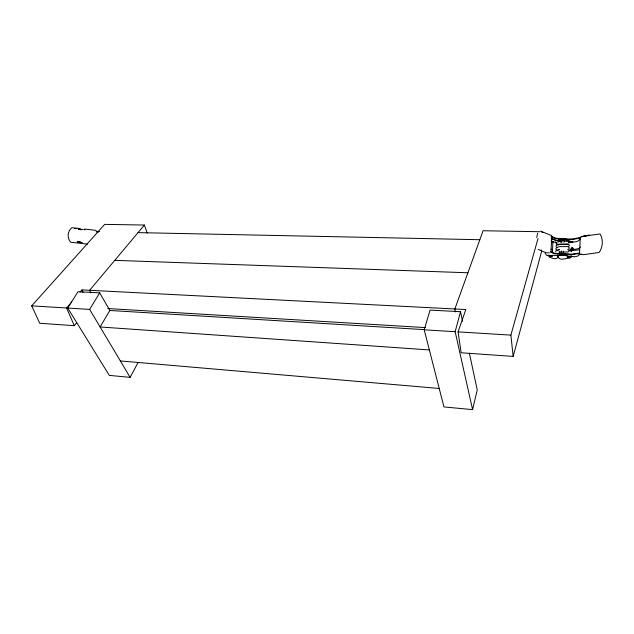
<?xml version="1.0" encoding="UTF-8"?>
<svg xmlns="http://www.w3.org/2000/svg" width="634" height="634" viewBox="0 0 634 634"><rect width="100%" height="100%" fill="white"/><g stroke="black" fill="none" stroke-linecap="round" stroke-linejoin="round"><path stroke-width="0.95" d="M561.431 251.009L561.28 253.917L562.897 253.917M561.882 242.259C560.337 239.43 565.774 239.541 563.895 242.331M563.301 254.06L563.452 251.127M579.516 252.792L580.269 237.821M551.009 251.365L551.786 236.474M552.388 252.269L552.896 242.489M536.681 237.504L537.695 233.217M558.039 255.724C557.928 260.836 552.095 258.109 549.345 257.103L548.687 256.184M462.582 321.351L460.522 311.69L430.05 310.097L424.209 329.823L443.943 406.925L472.592 409.627L477.236 389.942L469.39 353.233M472.592 409.627L455.157 331.709L460.522 311.69M80.035 292.171L81.952 289.904L465.824 309.535L458.073 331.883L461.14 352.766L513.16 356.403L541.507 251.833L541.357 249.915M513.16 356.403L510.885 335.109L538.06 238.352M555.701 251.769L556.153 250.414L559.505 249.431M109.999 310.747L99.704 292.86L77.998 291.727L67.727 308.069L109.302 375.391L130.128 377.357L137.99 362.719M568.706 246.658L569.435 245.342L568.524 244.122L558.855 244.193L556.557 245.096L555.931 246.404L556.929 247.553M130.128 377.357L89.656 309.408L99.704 292.86M147.223 233.05L144.378 225.046L104.681 224.373L31.7 305.865L39.72 323.261L74.297 325.678L76.801 322.635M144.378 225.046L89.632 290.301L90.717 292.94M31.7 305.865L66.586 307.997L71.713 301.966M580.522 246.919L579.468 247.934A30.828 3.218 2.2 0 1 574.872 249.273L572.874 249.534L573.302 249.574A1.926 1.03 -82.9 0 0 573.207 248.639M579.262 254.789L577.503 256.184L573.643 256.944M580.324 239.081L578.557 240.571A30.797 3.439 2.1 0 1 573.984 242.022L568.722 242.782M567.684 249.519L569.094 248.774L569.078 247.3L567.652 246.586L559.164 246.65M578.866 254.25L579.579 253.909M558.221 241.958L559.545 241.427M557.817 245.065L559.053 244.581M558.483 246.919L555.875 248.354L556.184 249.764M557.722 250.264L559.505 249.582M579.983 254.448L581.394 254.028M563.998 240.381L561.978 240.318M580.617 237.473L573.176 238.891L560.931 239.256A6.475 0.721 2 0 0 558.633 239.993M580.593 237.972L573.152 239.383L560.908 239.747A6.475 0.713 2 0 0 558.292 240.318A6.475 0.713 2 0 0 562.255 241.031M565.98 255.185L566.923 254.971L563.23 253.909L554.179 253.188L550.415 251.46M579.841 252.934L571.702 254.155L560.202 253.402A6.483 0.634 2.3 0 0 557.912 254.028M579.817 253.434L571.678 254.646L560.179 253.893M561.233 254.828L561.819 255.034M581.711 236.458L600.01 233.954C603.489 239.446 602.942 247.315 599.098 252.483L583.542 254.678L580.807 254.424M568.793 242.109L572.098 241.633A5.024 0.555 2 0 0 572.811 241.316M568.769 242.584L572.074 242.109A5.024 0.547 2 0 0 570.283 241.285L564.038 241.086M568.722 250.073L571.21 249.844M570.045 258.157C566.487 257.713 558.3 262 558.086 255.724L558.459 257.689L558.189 256.294M567.121 257.135L573.255 256.421M567.216 256.96L571.345 256.477M568.016 257.341L571.321 256.952A5.024 0.475 2.3 0 0 569.53 256.223L562.429 255.161M568.183 251.04L579.738 249.812M559.893 251.96L558.895 252.047L568.286 251.967M559.663 244.336L568.127 244.288M556.494 240.5L558.427 240.516M549.44 252.847L546.468 252.808L542.213 251.199M539.922 231.711L483.06 230.752L454.863 308.972L455.299 311.912M562.857 239.066L566.067 239.383M138.014 232.623L479.835 239.715M561.28 254.678L562.025 254.694M562.065 255.058L563.507 255.066L562.413 254.828M565.853 240.666L569.419 240.769M114.754 260.352L467.916 272.771M107.748 308.536L425.335 327.588M424.114 329.617L109.84 310.47L100.124 326.978L429.361 349.936M67.727 308.069L89.656 309.408M424.209 329.823L455.157 331.709M458.073 331.883L510.885 335.109M563.475 238.733C573.722 239.47 552.729 239.977 551.184 236.569M120.357 360.944L439.219 388.468M74.471 228.414L76.254 228.581M80.264 228.517L71.864 227.725C67.355 231.133 66.958 238.107 70.691 242.236L87.508 244.122M77.269 241.514L80.447 241.863M77.237 241.919L82.317 242.497M84.687 229.04L96.027 230.372M78.275 229.017L83.347 229.635M78.244 229.421L81.414 229.793M96.083 231.782L97.905 232.004M84.298 229.754L85.051 229.849M96.812 231.212L99.53 231.568M96.78 231.608L98.595 231.846M540.604 231.117L551.342 235.476M551.358 241.126L557.563 243.091M560.947 241.879L551.223 238.749L560.971 241.887L560.298 240.872L561.106 241.926M548.022 255.137L551.715 256.35M551.762 256.58L549.535 255.843A5.001 0.475 2.3 0 1 552.824 255.375L566.899 255.454L563.206 254.4L554.156 253.679L550.391 251.96M552.531 256.35L549.559 255.367A5.001 0.475 2.3 0 1 549.306 255.209M541.388 231.925L542.91 232.464M551.041 241.332L553.268 242.156M551.81 241.134L553.292 241.681M538.187 249.447L541.174 250.581M550.867 249.186L552.301 249.772M547.538 255.613L546.326 255.09L545.026 253.085M555.495 241.926L556.494 242.41M552.452 242.156L552.999 242.537M551.215 236.078L555.471 238.138L567.715 239.39M66.586 307.997L74.297 325.678M81.952 289.904L83.054 292.536M556.216 242.996L556.343 244.423M571.218 251.389A1.926 1.03 -82.9 0 1 570.972 248.829A1.926 1.03 -82.9 0 1 572.439 247.949A1.926 1.03 -82.9 0 1 572.684 250.509M571.646 251.429A1.926 1.03 -82.9 0 1 571.4 248.877A1.926 1.03 -82.9 0 1 572.859 247.989M570.798 255.882A5.024 0.475 2.3 0 1 571.662 256.049M588.431 235.325L580.776 236.87L589.366 235.166L588.431 235.325M560.234 254.709L559.727 254.813L564.751 255.201L560.234 254.709"/></g></svg>
